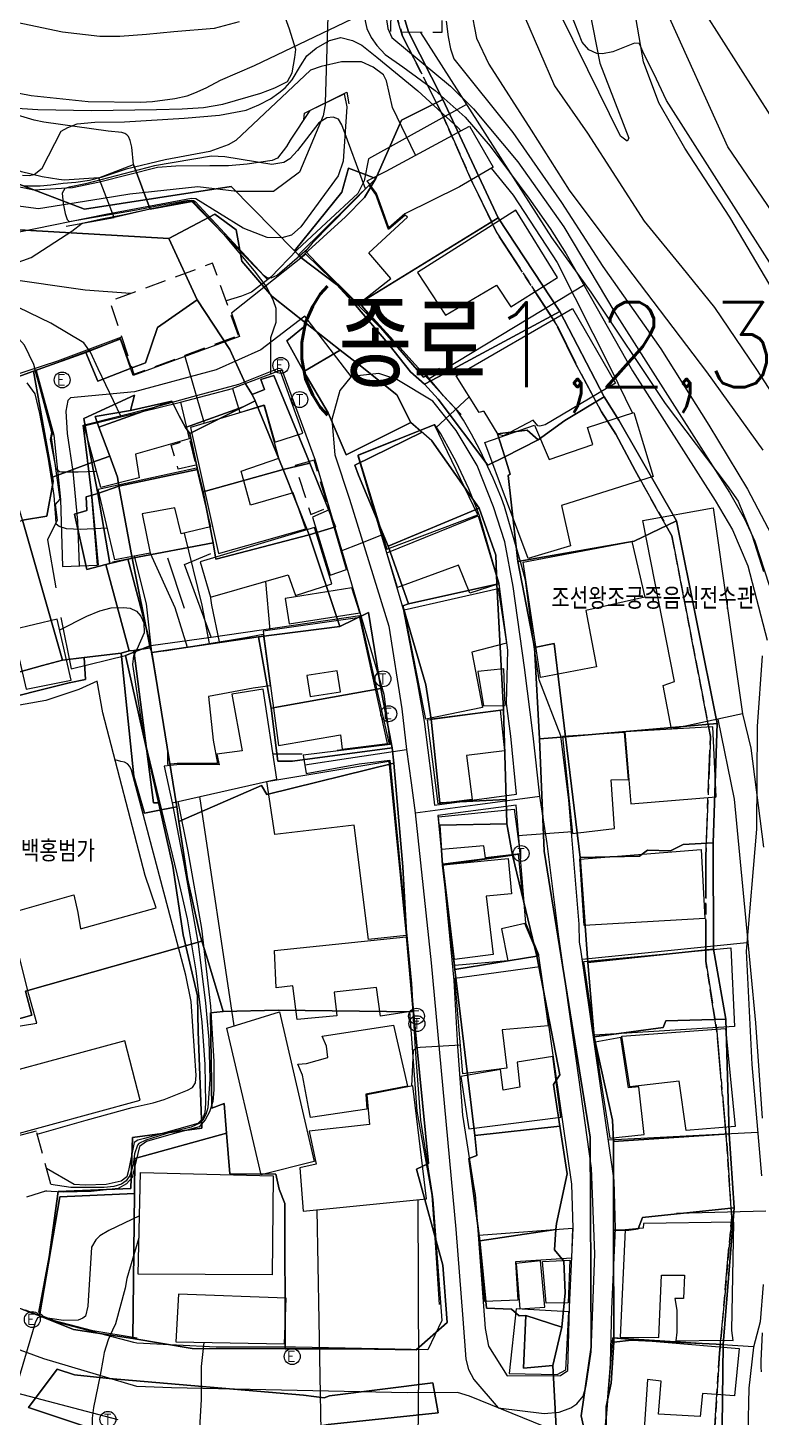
# Model space of a CAD drawing. Header units: feet. Extents: x 197796 to 199821, y 552499 to 555392.
# Drawn here: x 198997.5 to 199066.7, y 553707.9 to 553838.9 of the extents above; entities that cross this region are included whole.
import ezdxf

# ---------------------------------------------------------------- set-up
doc = ezdxf.new("R2010")
doc.units = ezdxf.units.FT
doc.header["$MEASUREMENT"] = 0
doc.linetypes.add('ANYANG3', pattern=[3, 2, -1])
doc.linetypes.add('JEON', pattern=[12, 4, -0.5, 1, -0.5, 4, -0.5, 1, -0.5])
for name, color, linetype in [('AAA001', 7, 'CONTINUOUS'), ('AAA004', 7, 'ANYANG3'), ('AAA008', 7, 'CONTINUOUS'), ('AAC001', 7, 'CONTINUOUS'), ('AD002', 7, 'CONTINUOUS'), ('AD0022', 1, 'CONTINUOUS'), ('ADA085', 1, 'CONTINUOUS'), ('AE0101', 7, 'CONTINUOUS'), ('AE340', 7, 'CONTINUOUS'), ('AZ0202', 7, 'CONTINUOUS'), ('AZ0203', 7, 'CONTINUOUS'), ('AZ080', 1, 'CONTINUOUS'), ('AZ0801', 7, 'CONTINUOUS'), ('BA001', 5, 'CONTINUOUS'), ('BA002', 7, 'CONTINUOUS'), ('BA003', 5, 'CONTINUOUS'), ('BB0011', 1, 'CONTINUOUS'), ('CAA001', 7, 'CONTINUOUS'), ('CAA002', 30, 'CONTINUOUS'), ('EA0018', 7, 'JEON'), ('EA0118', 7, 'JEON'), ('wipco_지적', 20, 'CONTINUOUS'), ('ZC002', 7, 'CONTINUOUS'), ('ZC252', 7, 'CONTINUOUS')]:
    doc.layers.add(name, color=color, linetype=linetype)
doc.styles.add('GHS', font='ROMANS', dxfattribs={"bigfont": 'NGSW.shx'})
doc.styles.add('NGSW', font='ROMANS.shx', dxfattribs={"bigfont": 'NGSW.shx'})

# ---------------------------------------------------------------- blocks, each defined once
blk = doc.blocks.new('AZ0202')
at = {"layer": 'AZ0202'}
blk.add_circle((0, 0), 0.75, dxfattribs=at)
at = {"layer": 'AZ0202', "style": 'GHS'}
blk.add_text('E', height=1, dxfattribs=at).set_placement((-0.5, -0.48))
blk = doc.blocks.new('AZ0203')
at = {"layer": 'AZ0203'}
blk.add_circle((0, 0), 0.75, dxfattribs=at)
at = {"layer": 'AZ0203', "style": 'GHS'}
blk.add_text('T', height=1, dxfattribs=at).set_placement((-0.36, -0.52))

msp = doc.modelspace()

# ---------------------------------------------------------------- linework, layer by layer
at = {"layer": 'AAA001', "color": 255, "flags": 128}
for points in [[(199031.54, 553820.06), (199031.03, 553821.58), (199030.39, 553823.31), (199029.52, 553824.49), (199031.3, 553825.41), (199039.16, 553829.64), (199041.38, 553825.77), (199038.21, 553823.94), (199033.07, 553821.39)], [(199028.65, 553812.85), (199031.75, 553815.29), (199029.68, 553817.7), (199033.3, 553821.05), (199033.08, 553821.25), (199031.51, 553819.89), (199030.31, 553823.19), (199029.69, 553824.09), (199024.31, 553818.6), (199023.7, 553817.87), (199024.74, 553816.76)], [(199034.24, 553815.84), (199036.89, 553811.81), (199041.69, 553814.64), (199043.05, 553812.6), (199047.45, 553815.37), (199043.53, 553821.73)], [(199048.87, 553812.46), (199052.91, 553805.4), (199046.28, 553801.49), (199045.8, 553801.36), (199045.61, 553801.37), (199045.15, 553801.92), (199042.36, 553800.45), (199041.87, 553800.55), (199040.53, 553802.74), (199040.39, 553802.73), (199040.08, 553802.63), (199037.89, 553806.09)], [(199021.3, 553806.59), (199016.8, 553804.91), (199017.49, 553802.65), (199019.8, 553803.36), (199020.81, 553799.83), (199023.45, 553800.7)], [(199011.89, 553803.63), (199012.73, 553800.15), (199007.65, 553798.72), (199008.01, 553796.49), (199004.39, 553795.56), (199002.82, 553801.38)], [(199023.73, 553791.66), (199022.53, 553795.05), (199018.5, 553793.91), (199017.63, 553797.11), (199021.19, 553798.33), (199019.79, 553803.31), (199012.86, 553801.21), (199015.5, 553789.34)], [(199040.61, 553799.82), (199045.28, 553801.45), (199046.67, 553798.2), (199050.78, 553799.62), (199050.28, 553801.23), (199054.66, 553802.64), (199056.49, 553796.61), (199047.82, 553793.86), (199048.69, 553790.05), (199044.68, 553788.86)], [(199035.85, 553801.48), (199028.67, 553798.58), (199031.37, 553789.74), (199039.94, 553792.98)], [(199004.14, 553795.42), (199013.4, 553797.43), (199014.73, 553791.86), (199011.98, 553791.21), (199011.36, 553793.65), (199008.3, 553793.07), (199009.03, 553789.36), (199005.72, 553788.75)], [(199025.91, 553793.46), (199024.36, 553792.77), (199026.01, 553787.3), (199027.55, 553787.82)], [(199041.91, 553786.49), (199039.19, 553785.59), (199038.13, 553788.23), (199032.37, 553786.15), (199031.35, 553789.39), (199039.96, 553792.9)], [(199064.89, 553774.21), (199058.19, 553772.78), (199057.43, 553776.88), (199058.48, 553777.28), (199055.49, 553792.45), (199062.13, 553793.66)], [(199026.19, 553786.48), (199024.54, 553791.79), (199013.75, 553788.56), (199014.74, 553785.21), (199022.07, 553787.32), (199022.75, 553785.37), (199026.17, 553786.47)], [(199021.79, 553785.09), (199022.14, 553782.7), (199028.81, 553783.74), (199028.07, 553786.09)], [(199041.85, 553786.04), (199042.64, 553780.9), (199039.38, 553780.05), (199040.37, 553774.83), (199035.05, 553773.72), (199033, 553784.03)], [(199028.81, 553783.29), (199019.71, 553782.01), (199021.15, 553771.22), (199026.98, 553772.25), (199027.16, 553770.89), (199031.44, 553771.41)], [(199019.71, 553781.73), (199020.37, 553776.85), (199018.77, 553776.64), (199014.54, 553775.86), (199014.98, 553771.72), (199015.41, 553769.55), (199014.27, 553769.53), (199011.58, 553769.52), (199010.71, 553769.43), (199010.71, 553770.87), (199009.36, 553779.01), (199009.17, 553780.03), (199010.62, 553780.18), (199018.05, 553781.42)], [(199026.98, 553776.3), (199026.69, 553778.26), (199023.81, 553777.85), (199024.13, 553775.84)], [(199042.38, 553778.46), (199039.93, 553778.22), (199040.47, 553774.98), (199042.52, 553774.99)], [(199019.71, 553776.55), (199016.76, 553776.07), (199017.71, 553770.72), (199015.32, 553770.43), (199015.55, 553769.42), (199014.45, 553769.43), (199011.57, 553769.4), (199010.37, 553769.27), (199011.12, 553765.83), (199020.98, 553768.06)], [(199042.04, 553774.56), (199042.47, 553770.73), (199038.86, 553770.29), (199039.4, 553766.13), (199036.21, 553765.72), (199035.2, 553773.66)], [(199033.18, 553753.32), (199029.62, 553752.94), (199028.28, 553763.73), (199020.8, 553762.83), (199020.05, 553767.83), (199031.54, 553769.75)], [(199043.38, 553765.24), (199043.92, 553761.03), (199040.68, 553760.64), (199040.52, 553761.77), (199036.51, 553761.43), (199036.22, 553764.5)], [(199049.96, 553754.26), (199049.55, 553760.5), (199061, 553761.43), (199061.34, 553754.92)], [(199042.8, 553760.57), (199043.11, 553757.25), (199040.73, 553757.02), (199041.38, 553751.52), (199037.74, 553751.06), (199036.67, 553759.99)], [(199044.37, 553754.44), (199042.18, 553753.95), (199042.78, 553750.93), (199045.65, 553751.4)], [(199033.82, 553746.18), (199030.77, 553745.71), (199030.4, 553748.4), (199026.41, 553747.98), (199026.64, 553745.73), (199022.9, 553745.38), (199022.51, 553748.55), (199020.94, 553748.37), (199020.77, 553751.9), (199033.2, 553753.2)], [(199050.95, 553743.9), (199049.95, 553750.86), (199063.79, 553752.15), (199064.15, 553744.74)], [(199045.79, 553750.39), (199046.57, 553744.79), (199042.25, 553744.42), (199042.68, 553740.8), (199038.53, 553740.28), (199037.76, 553749.28)], [(199024.51, 553732.01), (199019.5, 553730.73), (199016.26, 553744.57), (199021.25, 553746.12)], [(199032, 553744.85), (199033.32, 553739.11), (199029.37, 553738.35), (199029.48, 553736.93), (199024.16, 553736.15), (199023.99, 553737.11), (199023.41, 553740.15), (199022.98, 553741.17), (199023.78, 553741.23), (199025.79, 553741.81), (199025.66, 553742.86), (199025.25, 553743.82)], [(199064.21, 553735.29), (199059.6, 553734.91), (199058.92, 553739.57), (199054.27, 553739.04), (199053.51, 553743.81), (199063.31, 553744.53)], [(199055.63, 553734.53), (199055.12, 553739.05), (199054.16, 553738.93), (199053.43, 553743.68), (199051.01, 553743.25), (199051.42, 553740.4), (199052.39, 553734.2)], [(199047, 553741.91), (199043.66, 553741.36), (199043.89, 553739), (199042.34, 553738.71), (199042.09, 553740.66), (199038.34, 553740.02), (199039.1, 553735.08), (199047.76, 553736.18)], [(199033.81, 553739.12), (199029.48, 553738.3), (199029.72, 553735.5), (199024.05, 553734.87), (199024.69, 553731.75), (199023.16, 553731.4), (199023.46, 553727.3), (199035.11, 553728.46)], [(199007.9, 553721.36), (199008.12, 553730.95), (199020.63, 553730.66), (199020.55, 553721.32)], [(199064.07, 553726.29), (199055.58, 553726.14), (199055.54, 553725.7), (199053.84, 553725.56), (199053.38, 553715.43), (199057.01, 553715.39), (199057.26, 553721.27), (199059.42, 553721.28), (199059.34, 553719.09), (199058.53, 553719.08), (199058.71, 553717.98), (199058.72, 553715.9), (199058.6, 553715.09), (199062.98, 553715.16), (199064.02, 553715.1), (199063.9, 553716.07)], [(199048.86, 553725.7), (199048.79, 553722.89), (199043.5, 553722.54), (199043.71, 553718.93), (199040.56, 553718.79), (199040.05, 553725.05)], [(199045.84, 553722.63), (199043.55, 553722.39), (199043.91, 553718.1), (199046.26, 553718.26)], [(199048.45, 553718.66), (199046.38, 553718.64), (199046.04, 553722.58), (199048.63, 553722.69)], [(199021.72, 553714.79), (199021.87, 553719.11), (199011.72, 553719.47), (199011.45, 553714.98)], [(199048.53, 553717.81), (199043.56, 553718.09), (199042.9, 553712), (199047.42, 553711.92), (199048.25, 553712.35)], [(199064.6, 553714.36), (199064.14, 553709.9), (199061.13, 553710.1), (199060.9, 553707.96), (199056.97, 553708.17), (199057.23, 553711.29), (199055.95, 553711.44), (199055.63, 553706.75), (199052.01, 553707.05), (199052.68, 553715.35)]]:
    msp.add_lwpolyline(points, close=True, dxfattribs=at)
at = {"layer": 'AAA004', "color": 255, "flags": 128}
for points in [[(199031.79, 553846.84), (199036.54, 553846.87), (199036.54, 553838.47), (199031.75, 553838.51)], [(199017.37, 553809.9), (199014.93, 553816.72), (199005.23, 553813.14), (199007.51, 553806.24)], [(199013.36, 553797.66), (199011.69, 553797.29), (199011.03, 553799.56), (199012.76, 553800.08)], [(199024.5, 553798.16), (199022.72, 553797.63), (199024.2, 553793.03), (199025.85, 553793.68)], [(198998.31, 553734.87), (198994.19, 553733.79), (198995.58, 553728.12), (198999.81, 553729.4)]]:
    msp.add_lwpolyline(points, close=True, dxfattribs=at)
at = {"layer": 'AAA008', "color": 255, "flags": 128}
for points in [[(199044.21, 553788.52), (199054.45, 553790.48), (199055.69, 553785.22), (199050.14, 553783.98), (199051.14, 553778.64), (199045.84, 553777.64), (199045.1, 553782.67)], [(199000.29, 553783.16), (198996.05, 553782.13), (198997.34, 553776.56), (199001.59, 553777.41)], [(199053.81, 553772.52), (199054.37, 553765.74), (199062.42, 553766.38), (199062.11, 553772.99)], [(199048.88, 553762.94), (199052.83, 553763.4), (199052.52, 553768.01), (199054.14, 553768.03), (199053.76, 553772.46), (199047.94, 553772.08)], [(198989.24, 553738.66), (198990.59, 553733.01), (199008.09, 553737.78), (199006.65, 553743.38)]]:
    msp.add_lwpolyline(points, close=True, dxfattribs=at)
msp.add_lwpolyline([(198995.67, 553744.6), (198998.37, 553745.05), (198997.61, 553747.75), (198995.7, 553755.4), (199001.84, 553757.15), (199002.23, 553755.48), (199002.46, 553753.93), (199009.62, 553755.91), (199008.58, 553758.97), (199004.58, 553774.31), (199004.06, 553777.31), (199002.32, 553776.51), (198999.2, 553775.49), (198995.85, 553774.89)], dxfattribs=at)
at = {"layer": 'AAC001', "color": 255, "flags": 128}
for points in [[(199034.54, 553838.48), (199046.89, 553819.14), (199050.59, 553814), (199057.62, 553803.5), (199063.44, 553795.77), (199064.5, 553794.27), (199065.78, 553791.1), (199066.87, 553787.63)], [(199035.35, 553805.84), (199050.06, 553814.74)], [(199028.78, 553812.95), (199032, 553809.44)], [(198998.15, 553806.77), (198999.82, 553800.73), (198999.7, 553800.27), (199000.54, 553794.47), (199000.08, 553793.96), (199000.28, 553792.47), (198999.37, 553790.62), (199000.14, 553786.09)], [(199038.38, 553802.44), (199036.7, 553804.21), (199034.72, 553806.61)], [(199011.89, 553803.63), (199016.8, 553804.91)], [(199005.48, 553788.55), (199006.95, 553788.85), (199009.12, 553780.65), (199006.73, 553779.72)], [(199041.91, 553786.49), (199042.64, 553780.9)], [(199009.12, 553780.65), (199014.81, 553781.46), (199028.83, 553783.48), (199031.58, 553771.37), (199026.67, 553770.76)], [(199000.63, 553783.31), (199001.6, 553778.46), (199006.73, 553779.72)], [(199006.73, 553779.72), (199011.18, 553759.85), (199012.17, 553753.38), (199013.51, 553747.61), (199013.56, 553744.25), (199013.91, 553735.14), (199007.39, 553734.26), (199007.21, 553729.46), (199000.38, 553729.17), (198999.52, 553723), (198998.56, 553717.8), (198999, 553717.37)], [(199066.77, 553779.7), (199066.27, 553773.02), (199066.22, 553763.34), (199065.25, 553751.83), (199065.77, 553741.15), (199066.24, 553735.74), (199066.7, 553730.65)], [(199023.37, 553770.42), (199020.63, 553770.4)], [(199042.78, 553750.93), (199037.78, 553750.48), (199036.64, 553760.07), (199043.77, 553760.99)], [(199044.16, 553757.15), (199043.77, 553761.01)], [(199049.78, 553751.09), (199065.32, 553752.66)], [(199033.51, 553746.13), (199034.18, 553736.75), (199035.61, 553728.81), (199035.94, 553723.89), (199036.31, 553718.52)], [(199066.33, 553734.73), (199052.25, 553734.01)], [(199067.1, 553727.3), (199058.68, 553727.09)], [(199066.84, 553720.39), (199066.56, 553716.88), (199065.95, 553714.5), (199065.49, 553710.61), (199065.39, 553706.39), (199066.04, 553705.33), (199068.42, 553701.52)], [(199007.81, 553715.34), (199003.64, 553716.02), (199000.02, 553716.97), (198999, 553717.37)], [(199065.95, 553714.51), (199052.68, 553715.35)]]:
    msp.add_lwpolyline(points, dxfattribs=at)
at = {"layer": 'AAC001', "color": 255}
for points in [[(199038.88, 553831.69), (199029.63, 553826.55), (199029.23, 553824.49), (199028.64, 553823.29), (199025.64, 553820.53), (199022.91, 553817.98), (199020.42, 553815.4), (199018.59, 553813.98), (199017.67, 553813.62), (199016.2, 553813.16)], [(199006.35, 553809.74), (199000.32, 553807.49), (198995.98, 553806.06), (198992.01, 553804.62), (198983.57, 553801.7), (198975.39, 553798.7), (198970.07, 553796.86), (198966.75, 553795.61), (198964.71, 553794.8), (198955.15, 553791.56), (198952.36, 553790.6), (198951.63, 553790.33), (198950.36, 553796.34), (198948.36, 553796.86), (198941.99, 553798.45), (198932.78, 553799.9), (198925.69, 553800.87), (198912.93, 553802.84)]]:
    msp.add_lwpolyline(points, dxfattribs=at)
at = {"layer": 'AD002', "color": 255, "flags": 128}
for points in [[(199028, 553806.03), (199023.63, 553811.74), (199019.48, 553808.55), (199015.28, 553806.66), (199007.58, 553804.58), (199001.54, 553804.01), (199001.27, 553803.78), (199001.08, 553802.78), (199001.23, 553800.66), (199001.75, 553797.08), (199002.18, 553792.39), (199002.34, 553788.18)], [(199023.62, 553769.41), (199027.76, 553770.04), (199033.22, 553770.87)], [(199034.04, 553764.88), (199039.7, 553765.65), (199045.78, 553766.46)], [(199046.21, 553706.99), (199039.15, 553709.86), (199038.02, 553710.21), (199033.28, 553710.19), (199011.07, 553710.64), (199007.79, 553710.77), (198999.03, 553713.38), (198983.71, 553718.97), (198967.78, 553724.01), (198958.09, 553725.68), (198955.85, 553725.83), (198943.9, 553726.06), (198932.77, 553726.23), (198924.94, 553725.7)]]:
    msp.add_lwpolyline(points, dxfattribs=at)
msp.add_lwpolyline([(199033.65, 553767.7), (199034.04, 553764.88), (199035.55, 553750.72), (199037.86, 553725.6), (199038.52, 553717.15), (199038.81, 553713.35), (199039.07, 553712.38), (199039.58, 553711.43), (199041.86, 553708.76), (199046.2, 553708.23), (199047.6, 553708.35), (199048.72, 553708.77), (199049.28, 553709.15), (199049.87, 553709.86), (199050.17, 553710.87), (199050.64, 553714.03), (199050.96, 553723.29), (199050.65, 553731.37), (199049.26, 553741.48), (199047.57, 553753.18), (199046.49, 553761.99), (199045.78, 553766.46), (199045.15, 553772.14), (199044.33, 553778.59), (199043.26, 553786.24), (199042.49, 553790.43), (199041.41, 553793.75), (199039.87, 553797.65), (199037.9, 553800.93), (199035.71, 553803.72), (199032.32, 553805.74), (199030.62, 553806.32), (199028, 553806.03), (199026.93, 553804.73), (199026.16, 553801.98), (199026.46, 553798.66), (199027.85, 553794.48), (199031.55, 553782.49), (199032.78, 553774.69), (199033.22, 553770.87)], close=True, dxfattribs=at)
at = {"layer": 'AD0022', "color": 255}
msp.add_lwpolyline([(199051.94, 553706.72), (199052.39, 553712.11), (199052.46, 553712.96), (199052.59, 553718.11), (199052.94, 553725.67), (199052.8, 553730.22), (199049.65, 553751.98), (199049.54, 553752.69), (199049.49, 553754.39), (199048.53, 553766.07), (199047.76, 553772.14), (199045.74, 553777.43), (199045.25, 553780.55), (199044.44, 553786.82), (199044.35, 553787.18), (199044.05, 553788.25), (199042.45, 553793.76), (199042.16, 553794.55), (199041.4, 553796.44), (199040.12, 553799.12), (199039.35, 553800.59), (199038.59, 553801.93), (199037.96, 553802.86), (199036.63, 553804.27), (199032.6, 553808.77), (199028.56, 553812.85), (199023.73, 553817.57), (199016.72, 553812.02), (199017.48, 553809.82), (199007.43, 553806.14), (199006.26, 553809.56), (198998.29, 553806.61), (198999.96, 553800.49), (199000.6, 553794.42), (199000.79, 553788.13), (199004.08, 553788.23), (199003.51, 553795.04), (199002.74, 553801.43), (199009.32, 553803.12), (199013.08, 553804.14), (199017.4, 553805.31), (199021.18, 553806.83), (199021.44, 553806.77), (199024.59, 553798.14), (199024.79, 553797.48), (199027.86, 553787.02), (199031.08, 553776.06), (199031.67, 553771.33), (199023.46, 553770.31), (199023.77, 553768.6), (199028.74, 553769.49), (199031.63, 553769.84), (199033.7, 553748.77), (199034.03, 553742.59), (199034.53, 553735.9), (199035.63, 553728.9), (199035.71, 553728.41), (199036.56, 553717.01), (199035.24, 553714.24), (199022.74, 553714.5), (199015.27, 553714.49), (199007.78, 553714.87), (199007.51, 553714.91), (199000.56, 553716.74), (199000.12, 553716.87), (198997.3, 553717.99)], dxfattribs=at)
at = {"layer": 'AD0022', "color": 255, "flags": 128}
for points in [[(199035.88, 553801.47), (199035.85, 553801.49), (199035.82, 553801.49), (199028.72, 553798.64), (199028.67, 553798.62), (199028.65, 553798.61), (199028.64, 553798.58), (199028.64, 553798.56), (199031.7, 553788.14), (199032.89, 553784.08), (199034.25, 553777.04), (199034.89, 553773.5), (199035.57, 553768.09), (199035.85, 553765.6), (199043.6, 553766.63), (199043.04, 553772.11), (199042.65, 553775.18), (199042.78, 553780.22), (199041.97, 553786.41), (199041.94, 553786.51), (199041.65, 553787.56), (199040.07, 553792.98), (199039.82, 553793.65), (199039.11, 553795.44), (199037.89, 553798), (199037.15, 553799.38), (199036.46, 553800.62)], [(199040.62, 553716.24), (199040.94, 553714.57), (199042.71, 553711.77), (199047.73, 553711.8), (199048.44, 553712.3), (199048.6, 553718.26), (199048.94, 553725.7), (199048.81, 553729.87), (199045.69, 553751.4), (199045.68, 553751.49), (199044.47, 553754.46), (199043.55, 553765.61), (199036.16, 553764.64), (199037.69, 553749.07), (199038.02, 553742.84), (199038.5, 553736.36), (199039.58, 553729.53), (199039.68, 553728.88)]]:
    msp.add_lwpolyline(points, close=True, dxfattribs=at)
msp.add_lwpolyline([(198995.28, 553688.35), (198996.3, 553710), (198996.31, 553710.13), (198996.34, 553710.16), (198996.39, 553710.17), (198996.43, 553710.17), (199006, 553707.66)], dxfattribs=at)
at = {"layer": 'ADA085', "color": 255, "flags": 128}
for points in [[(199067.89, 553814), (199063.7, 553821.07), (199059.47, 553827.58), (199057.01, 553831.85), (199055.57, 553835.71), (199054.87, 553839.71), (199054.2, 553843.54), (199053.56, 553848.49), (199053.58, 553855.54), (199054.24, 553862.56), (199054.54, 553868.27), (199055.08, 553875.73), (199055.04, 553881.15), (199054.39, 553889.16), (199053.62, 553895.68), (199052.19, 553901.77), (199050.37, 553907.59), (199047.96, 553913.94), (199045.55, 553920.03), (199042.66, 553927.83), (199039.8, 553935.07), (199038.54, 553938.15)], [(199049.77, 553844.11), (199051.44, 553835.6), (199054.18, 553828.51), (199054.01, 553828.23), (199053.39, 553828.7), (199050.33, 553834.97), (199047.53, 553840.63)], [(199042.92, 553843.29), (199047.18, 553833.46), (199050.28, 553829), (199055.63, 553820.68), (199059.19, 553816.36), (199062.25, 553812.55), (199066.22, 553806.7), (199070.76, 553799.71)], [(199005.66, 553821.04), (199004.22, 553824.76), (199000.92, 553824.56), (199000.43, 553824.62), (198998.87, 553824.86), (198996.92, 553825.35), (198996.41, 553825.55), (198995.93, 553825.79), (198992.55, 553827.72), (198988.69, 553830.18), (198984.15, 553832.63), (198983.05, 553833.47), (198982.61, 553833.88), (198981.69, 553834.76), (198981.17, 553835.14), (198979.72, 553835.99), (198978.76, 553836.45), (198975.98, 553837.61), (198970.59, 553840.45)], [(198995.73, 553832.94), (198997.83, 553832.54), (199003.2, 553831.97), (199008.12, 553831.9), (199009.28, 553831.96), (199011.36, 553832.25), (199012.52, 553832.52), (199013.27, 553832.78), (199014.33, 553833.25), (199015.67, 553834), (199018.88, 553835.36), (199030.19, 553840.79)], [(199017.44, 553839.48), (199015.07, 553838.85), (199011.28, 553838.53), (199008.7, 553838.3), (199006.18, 553838.11), (199004.29, 553838.09), (199000.77, 553838.52), (198995.83, 553839.54)], [(199009.06, 553821.81), (199007.47, 553826.02), (199007.33, 553827.68), (199007.16, 553828.31), (199007.01, 553828.67), (199006.86, 553828.84), (199006.65, 553828.97), (199006.37, 553829.04), (199005.07, 553829.17), (198999.03, 553830.02), (198998.1, 553830.22), (198994.63, 553831.26)]]:
    msp.add_lwpolyline(points, dxfattribs=at)
at = {"layer": 'AE0101', "color": 255, "flags": 128}
msp.add_lwpolyline([(199009.06, 553821.81), (199005.66, 553821.04), (199004.22, 553824.76), (199007.47, 553826.02)], close=True, dxfattribs=at)
at = {"layer": 'AE340', "color": 255, "flags": 128}
msp.add_lwpolyline([(199023.55, 553830.27), (199023.6, 553830.87), (199027.59, 553832.84), (199027.79, 553831.74)], dxfattribs=at)
at = {"layer": 'AZ080', "color": 255, "flags": 128}
for points in [[(199013.91, 553735.14), (199013.56, 553744.25), (199013.51, 553747.61), (199012.17, 553753.38), (199011.18, 553759.85), (199006.73, 553779.72), (199009.12, 553780.65), (199014.81, 553781.46), (199012.29, 553788.3), (199014.77, 553789.34)], [(198999, 553717.37), (198998.56, 553717.8), (198999.52, 553723), (199000.38, 553729.17), (199007.21, 553729.46), (199007.39, 553734.26), (199013.91, 553735.14)]]:
    msp.add_lwpolyline(points, dxfattribs=at)
at = {"layer": 'AZ0801', "color": 255, "flags": 128}
for points in [[(199004.17, 553788.24), (199003.56, 553795.02), (199002.77, 553801.44)], [(199009.12, 553780.65), (199006.95, 553788.85)], [(199012.28, 553784.14), (199010.71, 553788.91)]]:
    msp.add_lwpolyline(points, dxfattribs=at)
at = {"layer": 'BA001', "color": 255, "flags": 128}
for points in [[(199024.11, 553831.12), (199022.25, 553828.32), (199021.9, 553827.72), (199021.06, 553826.63), (199020.54, 553826.41), (199018.19, 553826.05), (199016.44, 553825.92), (199014.67, 553825.9), (199011.47, 553825.88), (199009.74, 553825.75), (199004.27, 553824.38), (199001.71, 553823.82), (198998.09, 553823.62), (198994.21, 553824.44), (198990.43, 553825.6), (198984.36, 553828.05), (198978.16, 553831.15), (198971.32, 553834.19), (198964.94, 553837.68), (198956.74, 553843.14), (198946.24, 553851.43), (198932.79, 553862.89)], [(199024.11, 553831.12), (199027.34, 553832.71), (199027.59, 553831.46), (199027.24, 553826.34), (199026.77, 553824.95), (199023.26, 553820.15), (199022.38, 553819.37), (199021.45, 553819.12), (199020.08, 553819.16), (199017.8, 553820.02), (199013.35, 553822.8), (199012.93, 553822.81), (199004.88, 553821.31), (198996.52, 553819.63), (198993.51, 553819.48), (198989.43, 553819.75), (198982.75, 553821.35), (198974.72, 553824.12), (198966.43, 553828.36), (198955.41, 553833.58), (198946, 553837.47), (198932.79, 553845.29)]]:
    msp.add_lwpolyline(points, dxfattribs=at)
at = {"layer": 'BA002', "color": 255, "flags": 128}
msp.add_lwpolyline([(199025.58, 553831.84), (199025.36, 553830.62), (199023.14, 553825.32), (199020.68, 553823.47), (199017.23, 553823.47), (199013.54, 553823.93), (199007.14, 553823.24), (199004.44, 553822.78), (198998.53, 553821.86), (198991.39, 553822.78), (198979.82, 553826.01), (198961.36, 553835.24), (198948.32, 553842.62), (198932.79, 553854.62)], dxfattribs=at)
at = {"layer": 'BA003', "color": 255, "flags": 128}
msp.add_lwpolyline([(199025.58, 553831.84), (199026, 553845.14)], dxfattribs=at)
at = {"layer": 'BB0011', "color": 255, "flags": 128}
for points in [[(199009.06, 553821.81), (199012.96, 553822.53), (199020.12, 553815.17)], [(199001.12, 553820.23), (199005.66, 553821.04)]]:
    msp.add_lwpolyline(points, dxfattribs=at)
at = {"layer": 'CAA001', "color": 255, "flags": 128}
for points, elevation in [([(199071.53, 553810.4), (199057.73, 553832.06), (199056.55, 553834.62), (199055.57, 553836.52), (199055.36, 553837.08), (199055.17, 553837.45), (199054.71, 553837.46), (199052.67, 553836.66), (199051.71, 553836.46), (199051.15, 553836.51), (199050.42, 553836.86), (199049.78, 553837.56), (199048.74, 553840.21)], 50), ([(198997, 553825.01), (198997.63, 553824.98), (198998.11, 553825.09), (198998.85, 553825.68), (199000.65, 553829.16), (199001.27, 553829.52), (199002.17, 553829.88), (199003.84, 553830.02), (199006.62, 553830.05), (199012.25, 553830.4), (199015.59, 553830.69), (199018.11, 553831.14), (199019.3, 553831.65), (199020.39, 553832.23), (199021.17, 553832.78), (199021.79, 553833.26), (199022.22, 553833.75), (199022.44, 553834.03), (199023.23, 553835.35), (199023.82, 553836.28), (199024.69, 553837.01), (199025.95, 553837.74), (199027.01, 553838.01), (199028.14, 553837.74), (199028.99, 553837.28), (199030.42, 553836.15), (199034.3, 553832.99), (199038.09, 553829.5), (199038.34, 553829.2)], 45), ([(199041.21, 553825.67), (199043.27, 553823.14), (199047.43, 553816.79), (199052.45, 553806.81), (199054.52, 553802.59)], 45), ([(199007.18, 553813.86), (199002.9, 553814.18), (198995.25, 553815.28)], 45), ([(199014.16, 553801.6), (199012.3, 553808.02)], 45), ([(199014.7, 553785.34), (199014.82, 553784.48), (199015.56, 553781)], 45), ([(199064.89, 553774.21), (199065.68, 553770.98), (199066.89, 553761.64)], 45), ([(198998.39, 553734.58), (199003, 553735.91), (199007.35, 553737.09), (199009.33, 553737.52), (199010.37, 553737.84), (199012.57, 553738.71), (199013.03, 553738.99), (199013.32, 553739.43), (199013.38, 553740.11), (199012.9, 553747.1), (199012.41, 553749.57), (199007.3, 553768.91), (199007.12, 553769.26), (199006.91, 553769.5), (199006.64, 553769.66), (199006.29, 553769.71), (199005.74, 553769.87)], 50), ([(199007.98, 553724.81), (199006.86, 553720.96), (199006.68, 553720.04), (199005.77, 553716.69), (199005.49, 553716.08), (199005.09, 553715.17), (199004.72, 553713.99), (199004.61, 553713.41), (199004.33, 553711.86), (199003.71, 553708.78), (199003.59, 553707.79), (199003.58, 553707.37), (199003.61, 553706.7)], 45)]:
    msp.add_lwpolyline(points, dxfattribs=dict(at, elevation=elevation))
at = {"layer": 'CAA002', "color": 255, "flags": 128}
for points, elevation in [([(199000.32, 553938.16), (199000.98, 553931.83), (199001.46, 553929.6), (199002.89, 553927.53), (199006.72, 553922.59), (199011.98, 553911.11), (199025.85, 553878.61), (199029.83, 553872.39), (199032.38, 553869.53), (199033.98, 553867.14), (199037.5, 553855.73), (199039.29, 553847.34), (199039.5, 553845.36), (199039.29, 553840.72), (199039.82, 553837.96), (199040.98, 553835.49), (199044.98, 553829.26), (199048.55, 553823.6), (199052.68, 553818.11), (199061.52, 553806.49), (199066.81, 553799.1)], 49), ([(199003.98, 553797.09), (199002.27, 553797.02), (199000.69, 553797.02), (199000.49, 553797.05), (199000.18, 553797.31), (199000.08, 553797.82), (198999.64, 553800.1), (198999.77, 553800.74), (198998.06, 553807.17), (198997.18, 553808.99), (198996.12, 553810.18), (198993.93, 553811.17), (198991.11, 553812.04), (198985.45, 553814.07), (198977.9, 553816.44), (198971.61, 553818.82), (198966.38, 553821.4), (198961, 553825.01), (198947.37, 553834.22), (198932.79, 553846.97)], 47), ([(199067.73, 553830.38), (199059.72, 553842.99)], 52), ([(198959.28, 553841.86), (198988.12, 553829.63), (198989.44, 553829.09), (198990.05, 553828.99), (198990.52, 553829.07), (198991.74, 553830.74), (198992.25, 553831.32), (198993.04, 553831.56), (198998.46, 553831.22), (199003.52, 553831.13), (199009.64, 553831.21), (199012.06, 553831.28), (199014.06, 553831.42), (199015.9, 553831.71), (199019.47, 553832.75), (199020.81, 553833.26), (199022, 553833.87), (199022.42, 553834.68), (199022.7, 553836.11), (199022.77, 553836.89), (199022.19, 553838.78), (199021.46, 553840.78)], 46), ([(199029.19, 553840.14), (199029.49, 553838.86), (199029.9, 553838), (199030.43, 553837.26), (199031.22, 553836.42), (199032.86, 553835.25), (199035.93, 553833), (199038.76, 553830.48), (199041.12, 553827.76), (199044.75, 553822.87), (199046.77, 553820), (199048.26, 553817.59), (199054.52, 553806.56), (199062.31, 553794.34), (199063.95, 553791.56), (199065.39, 553788.19), (199067.22, 553781.17)], 46), ([(199073.84, 553812.56), (199063.52, 553827.71), (199057.58, 553840.84)], 51), ([(199006.3, 553802.24), (199004.14, 553806.76), (199003.43, 553808.32), (199002.78, 553809.2), (198999.68, 553811.08), (198994.51, 553813.55), (198985.54, 553816.91), (198977.04, 553820.08), (198972.98, 553821.71), (198970.5, 553822.7), (198967.3, 553824.61), (198961.99, 553827.76), (198954.13, 553832.88), (198951.63, 553834.56), (198949.32, 553836.28), (198948.75, 553837.07), (198948.51, 553837.9), (198948.67, 553839.23)], 46), ([(199031.33, 553839.72), (199031.46, 553838.86), (199031.82, 553838), (199037.35, 553833.42), (199039.52, 553831.28), (199043.73, 553826.28), (199048.06, 553820.16), (199052.87, 553812.07), (199063.66, 553795.11), (199065.1, 553792.61), (199066.06, 553790.5), (199067.41, 553786.36)], 47), ([(199036.97, 553839.56), (199037.13, 553838.06), (199037.36, 553836.94), (199037.68, 553835.99), (199043.25, 553829.06), (199047.82, 553822.44), (199051.72, 553816.4), (199057.2, 553808.65), (199061.72, 553801.44), (199065.37, 553795.4), (199068.25, 553789.91)], 48), ([(199034.08, 553826.9), (199031.91, 553831.41), (199031.32, 553833.91), (199031.05, 553834.49), (199030.08, 553835.2), (199028.96, 553835.71), (199027.09, 553835.7), (199025.17, 553835.27), (199024.15, 553834.92), (199017.13, 553828.28), (199016.39, 553827.87), (199014.67, 553827.26), (199010.45, 553826.47), (199006.79, 553825.59), (199004.44, 553824.79), (199003.32, 553824.51), (199002.05, 553824.34), (199000.85, 553824.24), (198999.68, 553824.09), (198998.66, 553823.98), (198997.09, 553823.99)], 44), ([(199029.34, 553823.73), (199027.11, 553829.78), (199026.79, 553830.32), (199026.31, 553830.51), (199025.69, 553830.44), (199024.95, 553829.97), (199022.93, 553827.36), (199022.21, 553826.55), (199021.65, 553826.21), (199020.52, 553826.04), (199016.08, 553826.76), (199014.84, 553826.82), (199009.46, 553825.91), (199002.96, 553824.22), (199001.42, 553823.9), (199000.99, 553823.77), (199000.74, 553823.32), (199000.85, 553822.35), (199001.04, 553821.4), (199001.21, 553820.85), (199001.42, 553820.66), (199007.77, 553821.77), (199010.19, 553822.22), (199011.77, 553822.5), (199012.5, 553822.63), (199012.98, 553822.67), (199013.12, 553822.65), (199013.29, 553822.53), (199014.03, 553821.73), (199019.72, 553815.6), (199020.07, 553815.36), (199020.47, 553815.35), (199021.01, 553815.59), (199023.85, 553818.05)], 43), ([(198996.24, 553816.68), (198997.83, 553817.25), (199001.66, 553819.74), (199002.63, 553820.49), (199004.5, 553820.9), (199006.6, 553821.32), (199009.18, 553821.87), (199012.14, 553822.48), (199012.61, 553822.55), (199013.08, 553822.56), (199015.95, 553819.47), (199018.84, 553816.01), (199020.05, 553814.43), (199020.64, 553813.2), (199020.88, 553812.48), (199020.91, 553811.14), (199020.39, 553809.69), (199020.39, 553806.25)], 44), ([(199005.01, 553791.74), (199002.47, 553791.61), (199001.17, 553791.68), (199000.46, 553791.9), (199000.18, 553792.12), (199000.15, 553792.73), (198999.98, 553794.81), (198999.46, 553798.24), (198998.64, 553802.56), (198998.2, 553804.39), (198997.45, 553805.44)], 48), ([(199035.99, 553801.19), (199039.14, 553804.11)], 43), ([(199012.24, 553791.27), (199013.92, 553784.48), (199014.61, 553780.85)], 46), ([(199027.04, 553789.58), (199028.84, 553790.28), (199030.94, 553791.14)], 43), ([(199007.53, 553789.08), (199008.66, 553784.58), (199009.17, 553780.03)], 48), ([(199009.03, 553789.36), (199011.38, 553784.24), (199012.54, 553780.5)], 47), ([(199019.93, 553786.7), (199020.34, 553782.1)], 44), ([(199000.52, 553782.13), (199003.06, 553783.43), (199004.3, 553783.93), (199005.38, 553784.21), (199006.52, 553784.24), (199007.16, 553784.18), (199007.75, 553783.91), (199008.17, 553783.43), (199008.46, 553782.8), (199008.48, 553781.87), (199007.78, 553780.29), (199007.48, 553779.7), (199007.37, 553778.87), (199008.4, 553772.31), (199011.55, 553759.13), (199012.53, 553754.89), (199013.36, 553749.98), (199013.93, 553745.14), (199014.21, 553741.15), (199014.27, 553737.49), (199014.2, 553736.59), (199013.98, 553736.03), (199013.54, 553735.57), (199008.5, 553734.18), (199007.89, 553734.02), (199007.54, 553733.79), (199007, 553731.15), (199006.83, 553730.56), (199006.3, 553730.14), (199004.89, 553729.83), (199002.93, 553729.78), (199001.87, 553729.83), (198999.28, 553731.33)], 49), ([(199066.8, 553736.08), (199066.16, 553745.06), (199065.2, 553755.01), (199064.14, 553766.17), (199062.61, 553773.72)], 44), ([(199013.7, 553766.41), (199016.95, 553744.78)], 46), ([(199011.65, 553765.95), (199012.61, 553761.28), (199013.89, 553753.96), (199014.72, 553746.64), (199015.04, 553741.43), (199015.05, 553738.75), (199014.95, 553737.67), (199014.63, 553736.67), (199014.24, 553735.92), (199013.68, 553735.27), (199010.99, 553734.54), (199008.71, 553733.88), (199008.05, 553733.41), (199007.71, 553732.09), (199007.34, 553730.5), (199006.8, 553729.88), (199006.02, 553729.45), (199003.49, 553729.18), (199000.88, 553729.1), (198999.12, 553729.19)], 47), ([(199011.12, 553765.83), (199012.2, 553760.27), (199013.56, 553752.52), (199014.27, 553746.92), (199014.57, 553743.47), (199014.67, 553739.74), (199014.59, 553738.45), (199014.47, 553737.05), (199014.3, 553736.43), (199014, 553735.9), (199013.73, 553735.6), (199012.92, 553735.23), (199011.04, 553734.75), (199008.65, 553734.01), (199007.99, 553733.71), (199007.85, 553733.53), (199007.58, 553732.72), (199007.45, 553731.67), (199007.13, 553730.68), (199006.77, 553730.17), (199006.35, 553729.87), (199005.61, 553729.64), (199004.7, 553729.55), (199003.5, 553729.55), (199001.56, 553729.55), (198999.69, 553729.84)], 48), ([(199043.7, 553762.74), (199048.86, 553763.11)], 42), ([(199038.3, 553742.96), (199034.52, 553742.75), (199034.14, 553742.72), (199033.86, 553742.46), (199033.69, 553739.1)], 42), ([(199024.75, 553727.43), (199025.15, 553706.56), (199025.2, 553703.77), (199025.12, 553701.94), (199025.02, 553699.24)], 43), ([(199008.03, 553726.88), (199005.16, 553725.5), (199004.29, 553724.99), (199003.91, 553724.62), (199003.51, 553723.91), (199003.18, 553718.34), (199002.96, 553717.41), (199002.69, 553717.22), (199002.24, 553717.03), (199000.88, 553717.01), (198998.95, 553717.29), (198998.65, 553717.31), (198998.43, 553717.24), (198998.2, 553716.79), (198996.02, 553709.47), (198995.44, 553707.3), (198995.24, 553706.15), (198995.24, 553704.53), (198995.32, 553702.44), (198995.72, 553700.54), (198995.91, 553700.02)], 46), ([(199066.68, 553712.17), (199066.65, 553712.61), (199066.65, 553713.21), (199066.8, 553715.83)], 44), ([(199014.1, 553714.93), (199013.84, 553712.67), (199013.84, 553709.55), (199013.67, 553706.35), (199013.67, 553705.21), (199013.59, 553702.78), (199013.39, 553702.22)], 44)]:
    msp.add_lwpolyline(points, dxfattribs=dict(at, elevation=elevation))
at = {"layer": 'CAA002', "color": 255, "elevation": 42}
msp.add_lwpolyline([(199034.27, 553728.38), (199034.36, 553712.11), (199034.28, 553705.63)], dxfattribs=at)
at = {"layer": 'EA0018', "color": 255}
msp.add_lwpolyline([(199022.12, 553873.28), (199032.85, 553838.15), (199036.61, 553830.7), (199039.45, 553824.3), (199041.75, 553819.58), (199047.41, 553810.85), (199049.23, 553807.14), (199051.59, 553802.71), (199052.97, 553800.59), (199054.77, 553797.17), (199058.23, 553791.02), (199061.87, 553772.08), (199061.43, 553760.8), (199061.44, 553750.88), (199062.49, 553744.26), (199063.41, 553733.69), (199063.88, 553726.72), (199062.74, 553713.91), (199062.26, 553706.54), (199064.31, 553701.3), (199068.48, 553694.02)], dxfattribs=at)
at = {"layer": 'EA0118', "color": 255}
msp.add_lwpolyline([(199068.48, 553694.02), (199064.31, 553701.3), (199062.26, 553706.54), (199062.74, 553713.91), (199063.88, 553726.72), (199063.41, 553733.69), (199062.49, 553744.26), (199061.44, 553750.88), (199061.43, 553760.8), (199061.87, 553772.08), (199058.23, 553791.02), (199054.77, 553797.17), (199052.97, 553800.59), (199051.59, 553802.71), (199049.23, 553807.14), (199047.41, 553810.85), (199041.75, 553819.58), (199039.45, 553824.3), (199036.61, 553830.7), (199032.85, 553838.15), (199022.12, 553873.28)], dxfattribs=at)
at = {"layer": 'wipco_지적', "color": 20}
for points in [[(199030.06, 553849.62), (199033.41, 553838.53), (199036.65, 553832.15), (199032.76, 553830.21), (199030.31, 553824.72), (199027.75, 553825.67), (199027.12, 553823.43), (199022.66, 553817.88), (199016.67, 553823.95), (199002.85, 553821.82), (198992.87, 553825.62), (198963.6, 553829.5), (198957.77, 553826.93), (198955.2, 553829), (198951.3, 553839.09)], [(199068.84, 553694.55), (199064.72, 553701.73), (199062.99, 553707.02), (199063.09, 553714.75), (199064.13, 553727.63), (199063.65, 553734.6), (199063.33, 553745.43), (199062.18, 553752.03), (199062.12, 553762.05), (199062.5, 553773.32), (199058.67, 553792.42), (199053.23, 553801.92), (199051.86, 553804.12), (199047.69, 553812.18), (199041.85, 553820.99), (199036.65, 553832.15), (199033.41, 553838.53), (199030.06, 553849.62)], [(198992.87, 553825.62), (199002.85, 553821.82), (199016.67, 553823.95), (199022.66, 553817.88), (199023.02, 553817.52), (199023.26, 553817.26), (199026.6, 553814.7), (199028.4, 553812.77), (199031.45, 553809.19), (199033.59, 553806.48), (199034.91, 553805.31), (199036.19, 553803.9), (199040.88, 553797.67), (199042.48, 553798.46), (199042.98, 553796.82), (199042.81, 553796.71), (199043.73, 553788.59), (199045.29, 553780.49), (199045.76, 553771.87), (199046.19, 553761.26), (199050.52, 553734.28), (199050.63, 553714.47), (199049.68, 553708.01), (199050.19, 553705.76)], [(199047.39, 553705.76), (199047.03, 553712.75), (199047.86, 553716.36), (199048.18, 553719.6), (199048.05, 553722.6), (199047.18, 553723.67), (199047.3, 553725.57), (199047.35, 553726.16), (199048.36, 553730.82), (199047.68, 553735.34), (199047.09, 553739.27), (199047.68, 553740.16), (199045.51, 553751.35), (199043.22, 553760.89), (199042.69, 553763.84), (199042.61, 553766.15), (199042.37, 553774.61), (199041.73, 553786.46), (199041.63, 553789.19), (199040.06, 553793.62), (199035.6, 553799.97), (199033.61, 553801.71), (199032.31, 553804.31), (199028.89, 553807.05), (199026.97, 553808.53), (199023.85, 553810.96), (199020.52, 553813.6), (199017.69, 553816.91), (199017.14, 553819.86), (199015.13, 553821.35), (199010.82, 553819.04), (198979.34, 553820.86)], [(198996.93, 553718.07), (198998.6, 553717.43), (199001.81, 553716.15), (199007.4, 553715.3), (199013.02, 553714.36), (199021.78, 553714.33), (199028.21, 553714.34), (199034.13, 553714.23), (199037.05, 553716.8), (199036.65, 553722.21), (199034.16, 553731.28), (199035.28, 553731.81), (199033.87, 553746.12), (199033.26, 553752.94), (199032.87, 553759.79), (199032.02, 553769.56), (199031.86, 553771), (199030.79, 553776.6), (199029.63, 553783.79), (199026.92, 553782.47), (199024.04, 553791.09), (199026.51, 553791.86), (199024.11, 553797.87), (199020.71, 553806.14), (199019.48, 553805.75), (199019.82, 553804.81), (199018.65, 553804.35), (199018.03, 553805.34), (199016.55, 553808.57), (199013.48, 553813.26), (199010.82, 553819.04), (199015.13, 553821.35), (199017.14, 553819.86), (199017.69, 553816.91), (199020.52, 553813.6), (199023.85, 553810.96), (199021.92, 553809.39), (199023.54, 553806.51), (199025.82, 553802.6), (199027.52, 553798.65), (199033.61, 553801.71), (199034.69, 553800.77), (199028.35, 553797.66), (199028.68, 553796.72), (199031.48, 553790.02), (199033.42, 553784.59), (199032.88, 553784.41), (199035.03, 553776.95), (199035.53, 553773.71), (199036.36, 553765.81), (199042.61, 553766.15), (199042.69, 553763.84), (199036.37, 553763.72), (199036.62, 553759.96), (199037.76, 553750.1), (199039.66, 553734.44), (199039.84, 553732.57), (199039.11, 553732.28), (199040.12, 553724.53), (199040.77, 553718.17), (199043.11, 553718.07), (199043.85, 553717.44), (199044.48, 553717.47), (199044.25, 553712.5), (199047.03, 553712.75), (199047.39, 553705.76)], [(199025.83, 553707.2), (199036.21, 553708.28), (199035.69, 553711.13), (199025.95, 553709.89), (199025.44, 553709.72), (199023.49, 553709.95), (199005.18, 553711.54), (199001.92, 553711.88), (199000.29, 553712.41), (199000.29, 553712.41), (198997.57, 553708.78), (199004.66, 553706.44)]]:
    msp.add_lwpolyline(points, dxfattribs=at)
for points in [[(199030.31, 553824.72), (199032.76, 553830.21), (199036.65, 553832.15), (199041.85, 553820.99), (199028.77, 553812.94), (199028.4, 553812.77), (199026.6, 553814.7), (199023.26, 553817.26), (199027.46, 553821.08), (199029.27, 553822.93), (199030.31, 553824.72)], [(199022.66, 553817.88), (199027.12, 553823.43), (199027.75, 553825.67), (199030.31, 553824.72), (199023.02, 553817.52), (199022.66, 553817.88)], [(199030.31, 553824.72), (199029.27, 553822.93), (199027.46, 553821.08), (199023.26, 553817.26), (199023.02, 553817.52), (199030.31, 553824.72)], [(198961.75, 553821.82), (198979.34, 553820.86), (199010.82, 553819.04), (199013.48, 553813.26), (199009.75, 553810.66), (199008.61, 553807.34), (199007.24, 553806.81), (199006.25, 553809.6), (199002.98, 553808.31), (198998.04, 553806.55), (198993.42, 553804.86), (198951.04, 553789.57), (198950.38, 553795.14), (198956.19, 553798.54), (198962.27, 553809.56), (198961.75, 553821.82)], [(199028.77, 553812.94), (199041.85, 553820.99), (199047.69, 553812.18), (199036.77, 553806.28), (199036.3, 553806.79), (199034.82, 553805.98), (199028.77, 553812.94)], [(199013.48, 553813.26), (199016.55, 553808.57), (199018.03, 553805.34), (199018.65, 553804.35), (199018.94, 553803.75), (199017.8, 553803.19), (199012.37, 553801.23), (199011.77, 553802.33), (199011.09, 553803.7), (199007.2, 553802.82), (199007.57, 553804.29), (199002.8, 553802.08), (199003.56, 553797.92), (198999.83, 553796.55), (198998.04, 553806.55), (199002.98, 553808.31), (199004.1, 553805.6), (199007.24, 553806.81), (199008.61, 553807.34), (199009.75, 553810.66), (199013.48, 553813.26)], [(199028.77, 553812.94), (199034.82, 553805.98), (199036.3, 553806.79), (199036.77, 553806.28), (199034.91, 553805.31), (199033.59, 553806.48), (199031.45, 553809.19), (199028.4, 553812.77), (199028.77, 553812.94)], [(199026.97, 553808.53), (199023.54, 553806.51), (199021.92, 553809.39), (199023.85, 553810.96), (199026.97, 553808.53)], [(199047.69, 553812.18), (199051.86, 553804.12), (199048.14, 553801.87), (199045.63, 553800.07), (199044.58, 553800.96), (199041.8, 553800.62), (199042.48, 553798.46), (199040.88, 553797.67), (199036.19, 553803.9), (199034.91, 553805.31), (199036.77, 553806.28), (199047.69, 553812.18)], [(199007.24, 553806.81), (199004.1, 553805.6), (199002.98, 553808.31), (199006.25, 553809.6), (199007.24, 553806.81)], [(199023.54, 553806.51), (199026.97, 553808.53), (199028.89, 553807.05), (199032.31, 553804.31), (199033.61, 553801.71), (199027.52, 553798.65), (199025.82, 553802.6), (199023.54, 553806.51)], [(198998.04, 553806.55), (198999.83, 553796.55), (198999.9, 553796.13), (198999.29, 553792.85), (198997.02, 553792.47), (198996.09, 553795.54), (198993.42, 553804.86), (198998.04, 553806.55)], [(199018.94, 553803.75), (199018.65, 553804.35), (199019.82, 553804.81), (199019.48, 553805.75), (199020.71, 553806.14), (199024.11, 553797.87), (199021.6, 553797.26), (199018.94, 553803.75)], [(199004.21, 553801.25), (199005.25, 553798.53), (199003.56, 553797.92), (199002.8, 553802.08), (199007.57, 553804.29), (199007.2, 553802.82), (199003.86, 553802.27), (199004.21, 553801.25)], [(199007.2, 553802.82), (199011.09, 553803.7), (199004.21, 553801.25), (199003.86, 553802.27), (199007.2, 553802.82)], [(199004.21, 553801.25), (199011.09, 553803.7), (199011.77, 553802.33), (199012.37, 553801.23), (199012.77, 553800.67), (199013.52, 553797.25), (199006.09, 553795.68), (199005.96, 553796.54), (199005.25, 553798.53), (199004.21, 553801.25)], [(199017.8, 553803.19), (199012.77, 553800.67), (199012.37, 553801.23), (199017.8, 553803.19)], [(199017.8, 553803.19), (199018.94, 553803.75), (199021.6, 553797.26), (199014.04, 553795.15), (199013.52, 553797.25), (199012.77, 553800.67), (199017.8, 553803.19)], [(199045.63, 553800.07), (199048.14, 553801.87), (199051.86, 553804.12), (199053.23, 553801.92), (199058.67, 553792.42), (199054.7, 553790.49), (199043.73, 553788.59), (199042.81, 553796.71), (199042.98, 553796.82), (199042.48, 553798.46), (199045.63, 553800.07)], [(199034.69, 553800.77), (199035.6, 553799.97), (199040.06, 553793.62), (199031.48, 553790.02), (199028.68, 553796.72), (199028.35, 553797.66), (199034.69, 553800.77)], [(199042.48, 553798.46), (199041.8, 553800.62), (199044.58, 553800.96), (199045.63, 553800.07), (199042.48, 553798.46)], [(199003.56, 553797.92), (199004.1, 553795), (199003.02, 553794.69), (199003.06, 553793.41), (199001.9, 553793.04), (199003.08, 553787.83), (199004.88, 553788.29), (199007.06, 553780.15), (199006.3, 553779.94), (199002.82, 553779.52), (199000.79, 553779.28), (198997.02, 553792.47), (198999.29, 553792.85), (198999.9, 553796.13), (198999.83, 553796.55), (199003.56, 553797.92)], [(199003.56, 553797.92), (199005.25, 553798.53), (199005.96, 553796.54), (199006.09, 553795.68), (199004.1, 553795), (199003.56, 553797.92)], [(199024.11, 553797.87), (199026.51, 553791.86), (199024.04, 553791.09), (199021.6, 553797.26), (199024.11, 553797.87)], [(199013.52, 553797.25), (199014.04, 553795.15), (199015, 553790.35), (199007.36, 553788.91), (199006.09, 553795.68), (199013.52, 553797.25)], [(199021.6, 553797.26), (199024.04, 553791.09), (199015.25, 553788.8), (199015, 553790.35), (199014.04, 553795.15), (199021.6, 553797.26)], [(199006.09, 553795.68), (199007.36, 553788.91), (199005.23, 553788.4), (199004.1, 553795), (199006.09, 553795.68)], [(199004.1, 553795), (199005.23, 553788.4), (199004.88, 553788.29), (199003.08, 553787.83), (199001.9, 553793.04), (199003.06, 553793.41), (199003.02, 553794.69), (199004.1, 553795)], [(199031.48, 553790.02), (199040.06, 553793.62), (199041.63, 553789.19), (199041.73, 553786.46), (199033.42, 553784.59), (199031.48, 553790.02)], [(198989.05, 553789.59), (198997.02, 553792.47), (199000.79, 553779.28), (198998.88, 553778.78), (198959.61, 553767.76), (198957.77, 553771.02), (198954.9, 553776.63), (198989.05, 553789.59)], [(199043.73, 553788.59), (199054.7, 553790.49), (199058.67, 553792.42), (199062.5, 553773.32), (199048.21, 553772.06), (199047.14, 553780.84), (199045.29, 553780.49), (199043.73, 553788.59)], [(199007.36, 553788.91), (199015, 553790.35), (199015.25, 553788.8), (199024.04, 553791.09), (199026.92, 553782.47), (199019.26, 553781.49), (199009.2, 553780), (199009.03, 553780.45), (199007.36, 553788.91)], [(199005.23, 553788.4), (199007.36, 553788.91), (199009.03, 553780.45), (199007.52, 553780.2), (199007.06, 553780.15), (199004.88, 553788.29), (199005.23, 553788.4)], [(199033.42, 553784.59), (199041.73, 553786.46), (199042.37, 553774.61), (199035.53, 553773.71), (199035.03, 553776.95), (199032.88, 553784.41), (199033.42, 553784.59)], [(199026.92, 553782.47), (199029.63, 553783.79), (199030.79, 553776.6), (199020.46, 553774.76), (199019.26, 553781.49), (199026.92, 553782.47)], [(199009.2, 553780), (199019.26, 553781.49), (199020.46, 553774.76), (199021.09, 553769.74), (199022.47, 553769.74), (199031.86, 553771), (199032.02, 553769.56), (199020.06, 553766.6), (199019.53, 553767.46), (199011.75, 553764.07), (199011.55, 553765.44), (199009.2, 553780)], [(199048.21, 553772.06), (199045.76, 553771.87), (199045.29, 553780.49), (199047.14, 553780.84), (199048.21, 553772.06)], [(199000.79, 553779.28), (199002.82, 553779.52), (199002.96, 553777.46), (199001.42, 553777.13), (198993.73, 553775.24), (198995.59, 553768.5), (198974.66, 553762.58), (198975.69, 553758.99), (198963.44, 553766.52), (198961.91, 553765.96), (198960.03, 553766.78), (198959.61, 553767.76), (198998.88, 553778.78), (199000.79, 553779.28)], [(199002.82, 553779.52), (199006.3, 553779.94), (199007.5, 553768.34), (199008.52, 553764.85), (199010.09, 553765.15), (199011.55, 553765.44), (199011.75, 553764.07), (199012.58, 553758.65), (199013.71, 553753.59), (199013.93, 553752.77), (198997.28, 553748.06), (198997.88, 553745.8), (198981.07, 553741.08), (198979.89, 553745.05), (198978.03, 553751.09), (198977.29, 553753.5), (198975.69, 553758.99), (198974.66, 553762.58), (198995.59, 553768.5), (198993.73, 553775.24), (199001.42, 553777.13), (199002.96, 553777.46), (199002.82, 553779.52)], [(199007.52, 553780.2), (199009.35, 553765.82), (199009.92, 553765.84), (199010.09, 553765.15), (199008.52, 553764.85), (199007.5, 553768.34), (199006.3, 553779.94), (199007.06, 553780.15), (199007.52, 553780.2)], [(199007.52, 553780.2), (199009.03, 553780.45), (199009.2, 553780), (199011.55, 553765.44), (199010.09, 553765.15), (199009.92, 553765.84), (199009.35, 553765.82), (199007.52, 553780.2)], [(199030.79, 553776.6), (199031.86, 553771), (199022.47, 553769.74), (199021.09, 553769.74), (199020.46, 553774.76), (199030.79, 553776.6)], [(199035.53, 553773.71), (199042.37, 553774.61), (199042.61, 553766.15), (199036.36, 553765.81), (199035.53, 553773.71)], [(199062.5, 553773.32), (199062.12, 553762.05), (199059.31, 553761.88), (199058.12, 553761.3), (199055.95, 553761.37), (199055.2, 553760.81), (199049.59, 553760.66), (199048.21, 553772.06), (199062.5, 553773.32)], [(199045.76, 553771.87), (199048.21, 553772.06), (199049.59, 553760.66), (199050.31, 553750.77), (199050.9, 553743.74), (199052.64, 553735.88), (199052.74, 553733.87), (199052.74, 553725.51), (199052.77, 553714.97), (199052.53, 553711.1), (199052.03, 553708.9), (199052.04, 553705.76), (199050.19, 553705.76), (199049.68, 553708.01), (199050.63, 553714.47), (199050.52, 553734.28), (199046.19, 553761.26), (199045.76, 553771.87)], [(199032.02, 553769.56), (199032.87, 553759.79), (199033.26, 553752.94), (199033.87, 553746.12), (199021.13, 553746.26), (199015.94, 553746.14), (199014.35, 553751.39), (199013.93, 553752.77), (199013.71, 553753.59), (199012.58, 553758.65), (199011.75, 553764.07), (199019.53, 553767.46), (199020.06, 553766.6), (199032.02, 553769.56)], [(199043.22, 553760.89), (199036.62, 553759.96), (199036.37, 553763.72), (199042.69, 553763.84), (199043.22, 553760.89)], [(199049.59, 553760.66), (199055.2, 553760.81), (199055.95, 553761.37), (199058.12, 553761.3), (199059.31, 553761.88), (199062.12, 553762.05), (199062.18, 553752.03), (199050.31, 553750.77), (199049.59, 553760.66)], [(199043.22, 553760.89), (199045.51, 553751.35), (199037.76, 553750.1), (199036.62, 553759.96), (199043.22, 553760.89)], [(199014.35, 553751.39), (199015.94, 553746.14), (199014.73, 553746.01), (199014.86, 553737.04), (199016.03, 553737.47), (199016.24, 553734.68), (199007.6, 553732.29), (199007.57, 553728.97), (199000.53, 553728.66), (198998.6, 553717.43), (198996.93, 553718.07), (198990.49, 553720.4), (198985.17, 553722.38), (198986.19, 553724.97), (198987.33, 553732.87), (198986.59, 553738.63), (198982.06, 553737.71), (198981.82, 553738.45), (198981.07, 553741.08), (198997.88, 553745.8), (198997.28, 553748.06), (199013.93, 553752.77), (199014.35, 553751.39)], [(199062.18, 553752.03), (199063.33, 553745.43), (199057.68, 553745.25), (199057.41, 553744.65), (199050.9, 553743.74), (199050.31, 553750.77), (199062.18, 553752.03)], [(199037.76, 553750.1), (199045.51, 553751.35), (199047.68, 553740.16), (199047.09, 553739.27), (199047.68, 553735.34), (199039.66, 553734.44), (199037.76, 553750.1)], [(199015.94, 553746.14), (199021.13, 553746.26), (199033.87, 553746.12), (199035.28, 553731.81), (199034.16, 553731.28), (199036.65, 553722.21), (199037.05, 553716.8), (199034.13, 553714.23), (199028.21, 553714.34), (199021.78, 553714.33), (199021.74, 553728.05), (199021.2, 553729.38), (199020.88, 553730.79), (199016.57, 553730.82), (199016.24, 553734.68), (199016.03, 553737.47), (199014.86, 553737.04), (199014.73, 553746.01), (199015.94, 553746.14)], [(199063.33, 553745.43), (199063.65, 553734.6), (199052.74, 553733.87), (199052.64, 553735.88), (199050.9, 553743.74), (199057.41, 553744.65), (199057.68, 553745.25), (199063.33, 553745.43)], [(199039.66, 553734.44), (199047.68, 553735.34), (199048.36, 553730.82), (199047.35, 553726.16), (199047.3, 553725.57), (199040.12, 553724.53), (199039.11, 553732.28), (199039.84, 553732.57), (199039.66, 553734.44)], [(199007.57, 553728.97), (199007.6, 553732.29), (199016.24, 553734.68), (199016.57, 553730.82), (199020.88, 553730.79), (199021.2, 553729.38), (199021.74, 553728.05), (199021.78, 553714.33), (199013.02, 553714.36), (199007.4, 553715.3), (199007.57, 553728.97)], [(199052.74, 553733.87), (199063.65, 553734.6), (199064.13, 553727.63), (199055.47, 553726.72), (199055.05, 553725.65), (199054.17, 553725.51), (199052.74, 553725.51), (199052.74, 553733.87)], [(198998.6, 553717.43), (199000.53, 553728.66), (199007.57, 553728.97), (199007.4, 553715.3), (199001.81, 553716.15), (198998.6, 553717.43)], [(199052.74, 553725.51), (199054.17, 553725.51), (199055.05, 553725.65), (199055.47, 553726.72), (199064.13, 553727.63), (199063.09, 553714.75), (199054.44, 553715.15), (199052.77, 553714.97), (199052.74, 553725.51)], [(199047.3, 553725.57), (199047.18, 553723.67), (199048.05, 553722.6), (199048.18, 553719.6), (199047.86, 553716.36), (199044.48, 553717.47), (199043.85, 553717.44), (199043.11, 553718.07), (199040.77, 553718.17), (199040.12, 553724.53), (199047.3, 553725.57)], [(199044.48, 553717.47), (199047.86, 553716.36), (199047.03, 553712.75), (199044.25, 553712.5), (199044.48, 553717.47)], [(199063.09, 553714.75), (199062.99, 553707.02), (199054.16, 553705.76), (199052.04, 553705.45), (199052.04, 553705.76), (199052.03, 553708.9), (199052.53, 553711.1), (199052.77, 553714.97), (199054.44, 553715.15), (199063.09, 553714.75)], [(199000.29, 553712.41), (199001.92, 553711.88), (199005.18, 553711.54), (199023.49, 553709.95), (199025.44, 553709.72), (199025.95, 553709.89), (199035.69, 553711.13), (199036.21, 553708.28), (199025.83, 553707.2), (199024.61, 553706.97), (199024.83, 553705.76), (199023.23, 553705.76), (199015.65, 553705.76), (199016.04, 553705.91), (199009.34, 553706.12), (199004.66, 553706.44), (198997.57, 553708.78), (199000.29, 553712.41)]]:
    msp.add_lwpolyline(points, close=True, dxfattribs=at)

# ---------------------------------------------------------------- block references
at = {"layer": 'AZ0202', "color": 255}
for p in [(199021.37, 553807.08), (199000.75, 553805.71), (199031.54, 553774.23), (199034.16, 553745.7), (198997.93, 553717.09), (199022.44, 553713.6)]:
    msp.add_blockref('AZ0202', p, dxfattribs=at)
at = {"layer": 'AZ0203', "color": 255}
for p in [(199023.15, 553803.86), (199031, 553777.52), (199044.02, 553761.05), (199034.2, 553745), (199005.06, 553707.68)]:
    msp.add_blockref('AZ0203', p, dxfattribs=at)

# ---------------------------------------------------------------- texts
at = {"layer": 'ZC002', "style": 'NGSW'}
for s, p in [('조선왕조궁중음식전수관', (199046.87, 553784.1)), ('원서동백홍범가', (198991.61, 553760.28))]:
    msp.add_text(s, height=2, dxfattribs=at).set_placement(p)
at = {"layer": 'ZC252', "style": 'NGSW'}
msp.add_text('(종로1,2,3,4가동)', height=8, dxfattribs=at).set_placement((199021.99, 553805.04))

doc.saveas('drawing.dxf')
